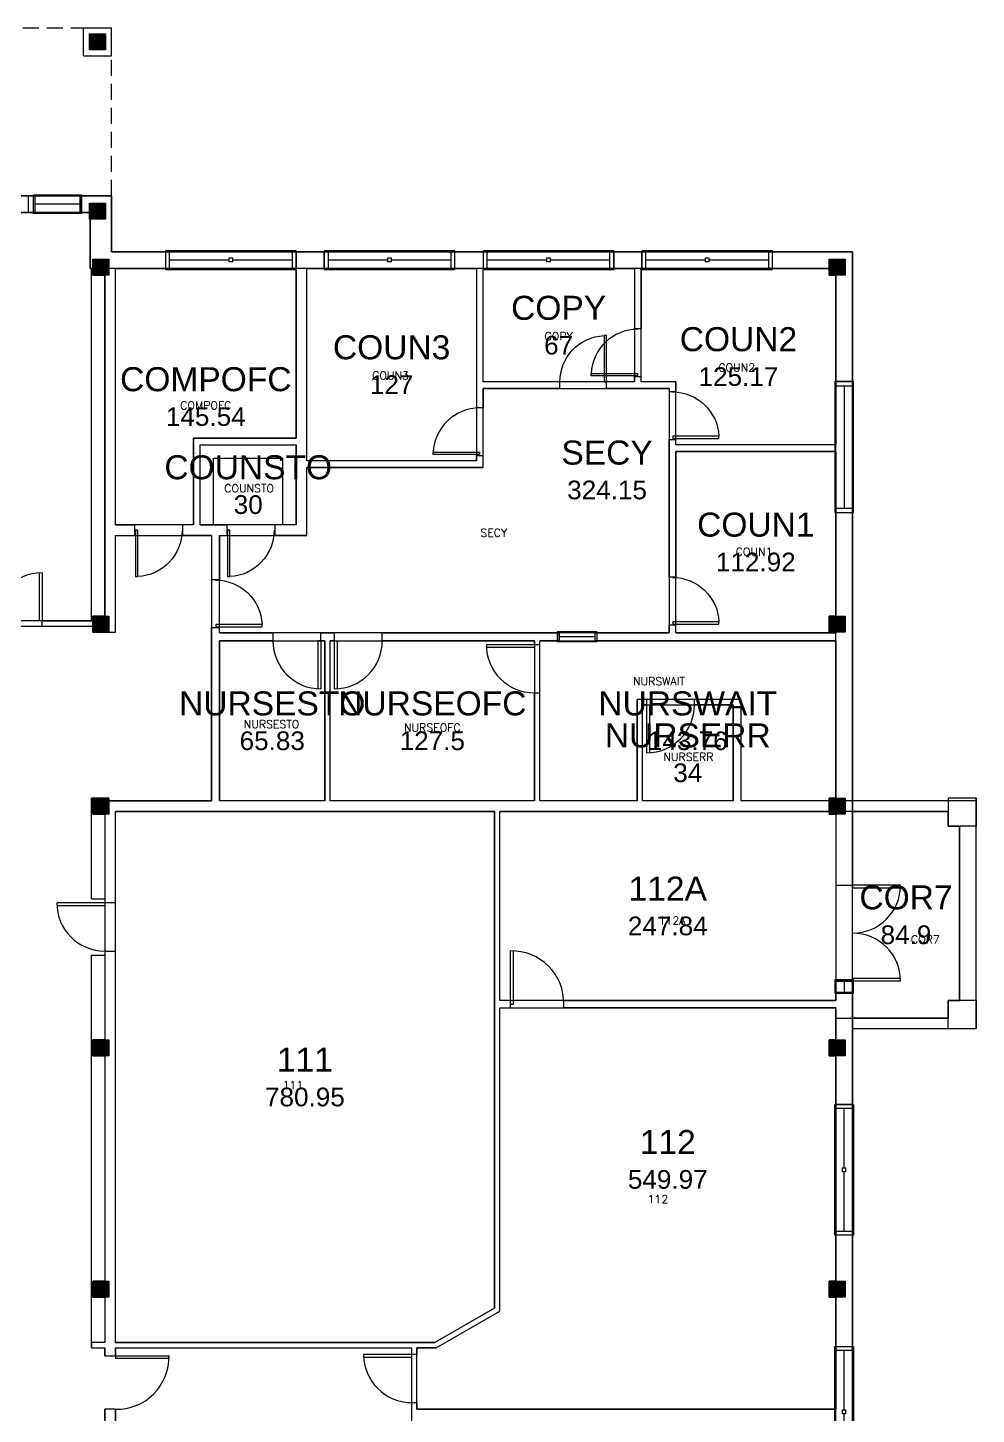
# Model space of a CAD drawing. Header units: inches. Extents: x -2145 to 3863, y -18090 to 4650.
# Drawn here: x -22 to 689, y -16326 to -15287 of the extents above; entities that cross this region are included whole.
import ezdxf
from ezdxf.enums import TextEntityAlignment as Align

# ---------------------------------------------------------------- set-up
doc = ezdxf.new("R2010")
doc.units = ezdxf.units.IN
doc.header["$LTSCALE"] = 48
doc.header["$MEASUREMENT"] = 0
doc.linetypes.add('HIDDEN', pattern=[0.375, 0.25, -0.125])
for name, color, linetype in [('A-COLS', 1, 'CONTINUOUS'), ('A-COLS-GRID', 41, 'CONTINUOUS'), ('A-DOOR', 30, 'CONTINUOUS'), ('A-FURN', 41, 'CONTINUOUS'), ('A-ROOF', 1, 'CONTINUOUS'), ('A-WALLS', 1, 'CONTINUOUS'), ('A-WIN', 30, 'CONTINUOUS'), ('CAFM_BLDG_OTLN', 41, 'CONTINUOUS'), ('CAFM_Gross', 200, 'CONTINUOUS'), ('CAFM_ID', 8, 'CONTINUOUS'), ('CAFM_MeasuredGross', 50, 'CONTINUOUS'), ('CAFM_SPACE', 5, 'CONTINUOUS'), ('CAFM_Space_Label', 7, 'CONTINUOUS')]:
    doc.layers.add(name, color=color, linetype=linetype)
doc.styles.add('CAFM-TXT', font='txt.shx', dxfattribs={"height": 6})

msp = doc.modelspace()

# ---------------------------------------------------------------- linework, layer by layer
at = {"layer": 'A-COLS'}
for p, q in [((24.6, -15291.5), (36.6, -15291.5)), ((24.6, -15303.5), (24.6, -15291.5)), ((36.6, -15291.5), (36.6, -15303.5)), ((36.6, -15303.5), (24.6, -15303.5)), ((24.6, -15418.5), (36.6, -15418.5)), ((24.6, -15430.5), (24.6, -15418.5)), ((36.6, -15418.5), (36.6, -15430.5)), ((36.6, -15430.5), (24.6, -15430.5)), ((27.1, -15460.5), (39.1, -15460.5)), ((27.1, -15472.5), (27.1, -15460.5)), ((39.1, -15460.5), (39.1, -15472.5)), ((579.1, -15460.5), (591.1, -15460.5)), ((579.1, -15472.5), (579.1, -15460.5)), ((591.1, -15460.5), (591.1, -15472.5)), ((39.1, -15472.5), (27.1, -15472.5)), ((591.1, -15472.5), (579.1, -15472.5)), ((27.1, -15728), (39.1, -15728)), ((27.1, -15740), (27.1, -15728)), ((39.1, -15728), (39.1, -15740)), ((579.1, -15728), (591.1, -15728)), ((579.1, -15740), (579.1, -15728)), ((591.1, -15728), (591.1, -15740)), ((39.1, -15740), (27.1, -15740)), ((591.1, -15740), (579.1, -15740)), ((27.1, -15864.5), (39.1, -15864.5)), ((27.1, -15876.5), (27.1, -15864.5)), ((39.1, -15864.5), (39.1, -15876.5)), ((579.1, -15864.5), (591.1, -15864.5)), ((579.1, -15876.5), (579.1, -15864.5)), ((591.1, -15864.5), (591.1, -15876.5)), ((39.1, -15876.5), (27.1, -15876.5)), ((591.1, -15876.5), (579.1, -15876.5)), ((27.1, -16045.5), (39.1, -16045.5)), ((27.1, -16057.5), (27.1, -16045.5)), ((39.1, -16045.5), (39.1, -16057.5)), ((579.1, -16045.5), (591.1, -16045.5)), ((579.1, -16057.5), (579.1, -16045.5)), ((591.1, -16045.5), (591.1, -16057.5)), ((39.1, -16057.5), (27.1, -16057.5)), ((591.1, -16057.5), (579.1, -16057.5)), ((27.1, -16226.5), (39.1, -16226.5)), ((27.1, -16238.5), (27.1, -16226.5)), ((39.1, -16226.5), (39.1, -16238.5)), ((579.1, -16226.5), (591.1, -16226.5)), ((579.1, -16238.5), (579.1, -16226.5)), ((591.1, -16226.5), (591.1, -16238.5)), ((39.1, -16238.5), (27.1, -16238.5)), ((591.1, -16238.5), (579.1, -16238.5))]:
    msp.add_line(p, q, dxfattribs=at)
at = {"layer": 'A-COLS-GRID'}
for points in [[(24.6, -15291.5), (36.6, -15291.5), (24.6, -15303.5), (36.6, -15303.5)], [(24.6, -15418.5), (36.6, -15418.5), (24.6, -15430.5), (36.6, -15430.5)], [(27.1, -15460.5), (39.1, -15460.5), (27.1, -15472.5), (39.1, -15472.5)], [(579.1, -15460.5), (591.1, -15460.5), (579.1, -15472.5), (591.1, -15472.5)], [(27.1, -15728), (39.1, -15728), (27.1, -15740), (39.1, -15740)], [(579.1, -15728), (591.1, -15728), (579.1, -15740), (591.1, -15740)], [(27.1, -15864.5), (39.1, -15864.5), (27.1, -15876.5), (39.1, -15876.5)], [(579.1, -15864.5), (591.1, -15864.5), (579.1, -15876.5), (591.1, -15876.5)], [(27.1, -16045.5), (39.1, -16045.5), (27.1, -16057.5), (39.1, -16057.5)], [(579.1, -16045.5), (591.1, -16045.5), (579.1, -16057.5), (591.1, -16057.5)], [(27.1, -16226.5), (39.1, -16226.5), (27.1, -16238.5), (39.1, -16238.5)], [(579.1, -16226.5), (591.1, -16226.5), (579.1, -16238.5), (591.1, -16238.5)]]:
    msp.add_solid(points, dxfattribs=at)
at = {"layer": 'A-DOOR'}
for p, q in [((410.4, -15517.7), (410.4, -15552.5)), ((412.1, -15517.7), (410.4, -15517.7)), ((412.1, -15552.5), (412.1, -15517.7)), ((400.7, -15546.2), (435.4, -15546.2)), ((400.7, -15547.9), (400.7, -15546.2)), ((435.4, -15546.2), (435.4, -15547.9)), ((435.4, -15547.9), (400.7, -15547.9)), ((410.4, -15552.5), (412.1, -15552.5)), ((496.5, -15593.2), (461.8, -15593.2)), ((461.8, -15593.2), (461.8, -15594.9)), ((461.8, -15594.9), (496.5, -15594.9)), ((496.5, -15594.9), (496.5, -15593.2)), ((282.2, -15605.2), (316.9, -15605.2)), ((282.2, -15606.9), (282.2, -15605.2)), ((316.9, -15606.9), (282.2, -15606.9)), ((316.9, -15605.2), (316.9, -15606.9)), ((60.8, -15663.6), (59.1, -15663.6)), ((59.1, -15663.6), (59.1, -15698.4)), ((60.8, -15698.4), (60.8, -15663.6)), ((129.8, -15663.6), (128.1, -15663.6)), ((128.1, -15663.6), (128.1, -15698.4)), ((129.8, -15698.4), (129.8, -15663.6)), ((-13.1, -15695.5), (-13.1, -15731.5)), ((-10.9, -15695.5), (-10.9, -15731.5)), ((59.1, -15698.4), (60.8, -15698.4)), ((128.1, -15698.4), (129.8, -15698.4)), ((-10.9, -15731.5), (-13.1, -15731.5)), ((154, -15734.2), (119.3, -15734.2)), ((119.3, -15734.2), (119.3, -15735.9)), ((154, -15735.9), (154, -15734.2)), ((496.5, -15732.2), (461.8, -15732.2)), ((461.8, -15732.2), (461.8, -15733.9)), ((461.8, -15733.9), (496.5, -15733.9)), ((496.5, -15733.9), (496.5, -15732.2)), ((119.3, -15735.9), (154, -15735.9)), ((198.1, -15746.5), (195.9, -15746.5)), ((195.9, -15746.5), (195.9, -15782.4)), ((198.1, -15746.5), (198.1, -15782.5)), ((208.1, -15746.5), (210.3, -15746.5)), ((208.1, -15746.5), (208.1, -15782.5)), ((210.3, -15746.5), (210.3, -15782.4)), ((358.1, -15749.5), (322.1, -15749.5)), ((358.1, -15751.6), (322.2, -15751.6)), ((358.1, -15749.5), (358.1, -15751.6)), ((442.1, -15794.5), (444.3, -15794.5)), ((442.1, -15794.5), (442.1, -15830.5)), ((444.3, -15794.5), (444.3, -15830.4)), ((596.6, -15929.6), (596.6, -15931.8)), ((632.6, -15929.6), (596.6, -15929.6)), ((632.5, -15931.8), (596.6, -15931.8)), ((36.1, -15943), (0.1, -15943)), ((36.1, -15945.1), (0.2, -15945.1)), ((36.1, -15943), (36.1, -15945.1)), ((340.1, -16018.9), (340.1, -15978.9)), ((342.1, -15978.9), (342.1, -16018.9)), ((596.6, -15999.5), (596.6, -16001.6)), ((632.5, -15999.5), (596.6, -15999.5)), ((632.6, -16001.6), (596.6, -16001.6)), ((340.1, -16018.9), (342.1, -16018.9)), ((44.1, -16282.5), (84.1, -16282.5)), ((84.1, -16284.5), (44.1, -16284.5)), ((84.1, -16282.5), (84.1, -16284.5)), ((266.1, -16281.5), (230.1, -16281.5)), ((266.1, -16283.6), (230.2, -16283.6)), ((266.1, -16281.5), (266.1, -16283.6))]:
    msp.add_line(p, q, dxfattribs=at)
for centre, radius, start, end in [((-10.9, -15731.5), 36, 90, 180), ((198.1, -15746.5), 36, 180, 270), ((208.1, -15746.5), 36, 270, 0), ((358.1, -15749.5), 36, 180, 270), ((442.1, -15794.5), 36, 270, 0), ((596.6, -15929.6), 36, 270, 0), ((36.1, -15943), 36, 180, 270), ((596.6, -16001.6), 36, 0, 90), ((341.1, -16017.9), 39, 358.5312, 91.4688), ((45.1, -16283.5), 39, 268.5312, 1.4688), ((266.1, -16281.5), 36, 180, 270)]:
    msp.add_arc(centre, radius, start, end, dxfattribs=at)
for centre in [(435.6, -15547.9), (317.1, -15606.9)]:
    msp.add_ellipse(centre, major_axis=(24.7, 24.7), ratio=1, start_param=0.785398, end_param=2.307622, dxfattribs=at)
at = {"layer": 'A-DOOR', "extrusion": (0, 0, -1)}
for centre, major_axis, start_param, end_param in [((412.1, -15552.6), (24.7, 24.7), 3.926991, 5.449214), ((461.6, -15594.9), (-24.7, 24.7), 0.785398, 2.307622), ((59.1, -15663.5), (24.7, 24.7), 0.785398, 2.307622), ((128.1, -15663.5), (24.7, 24.7), 0.785398, 2.307622), ((119.1, -15735.9), (-24.7, 24.7), 0.785398, 2.307622), ((461.6, -15733.9), (-24.7, 24.7), 0.785398, 2.307622)]:
    msp.add_ellipse(centre, major_axis=major_axis, ratio=1, start_param=start_param, end_param=end_param, dxfattribs=at)
at = {"layer": 'A-FURN'}
for p, q in [((26.1, -15731.5), (26.1, -15467.5)), ((117.6, -15659.5), (117.6, -15609.5)), ((117.6, -15609.5), (169.6, -15609.5)), ((169.6, -15659.5), (169.6, -15609.5)), ((36.1, -15864.5), (26.1, -15864.5)), ((26.1, -15940), (26.1, -15864.5)), ((26.1, -15940), (36.1, -15940)), ((26.1, -16272.5), (26.1, -15982)), ((26.1, -15982), (36.1, -15982))]:
    msp.add_line(p, q, dxfattribs=at)
at = {"layer": 'A-ROOF'}
for p, q in [((-151.4, -15413), (41.1, -15413)), ((41.1, -15413), (41.1, -15455)), ((41.1, -15455), (596.6, -15455)), ((596.6, -15455), (596.6, -15929.6)), ((596.6, -16001.6), (596.6, -16787))]:
    msp.add_line(p, q, dxfattribs=at)
at = {"layer": 'A-WALLS', "linetype": 'HIDDEN'}
for p, q in [((-151.4, -15287), (20.1, -15287)), ((41.1, -15413), (41.1, -15308))]:
    msp.add_line(p, q, dxfattribs=at)
at = {"layer": 'A-WALLS'}
for p, q in [((20.1, -15287), (41.1, -15287)), ((20.1, -15308), (20.1, -15287)), ((41.1, -15308), (41.1, -15287)), ((20.1, -15308), (41.1, -15308)), ((-17.4, -15413), (-21.4, -15413)), ((-21.4, -15413), (-21.4, -15425.5)), ((-17.4, -15425.5), (-17.4, -15413)), ((41.1, -15413), (18.6, -15413)), ((18.6, -15425.5), (18.6, -15413)), ((41.1, -15455), (41.1, -15413)), ((-17.4, -15425.5), (-21.4, -15425.5)), ((25.1, -15425.5), (18.6, -15425.5)), ((25.1, -15467.5), (25.1, -15425.5)), ((41.1, -15455), (81.6, -15455)), ((81.6, -15455), (81.6, -15467.5)), ((200.6, -15455), (179.6, -15455)), ((179.6, -15455), (179.6, -15467.5)), ((200.6, -15467.5), (200.6, -15455)), ((319.6, -15455), (298.6, -15455)), ((298.6, -15467.5), (298.6, -15455)), ((319.6, -15455), (319.6, -15467.5)), ((438.6, -15455), (417.6, -15455)), ((417.6, -15455), (417.6, -15467.5)), ((438.6, -15467.5), (438.6, -15455)), ((596.6, -15455), (536.6, -15455)), ((536.6, -15467.5), (536.6, -15455)), ((596.6, -15455), (596.6, -15552.2)), ((36.1, -15467.5), (25.1, -15467.5)), ((36.1, -15731.5), (36.1, -15467.5)), ((44.1, -15467.5), (81.6, -15467.5)), ((44.1, -15659.5), (44.1, -15467.5)), ((179.6, -15594.5), (179.6, -15467.5)), ((200.6, -15467.5), (187.6, -15467.5)), ((187.6, -15611.5), (187.6, -15467.5)), ((314.6, -15467.5), (298.6, -15467.5)), ((314.6, -15467.5), (314.6, -15571.5)), ((319.6, -15552.5), (319.6, -15467.5)), ((433.1, -15467.5), (417.6, -15467.5)), ((433.1, -15467.5), (433.1, -15512.5)), ((438.6, -15467.5), (438.1, -15467.5)), ((438.1, -15467.5), (438.1, -15512.5)), ((584.1, -15467.5), (536.6, -15467.5)), ((584.1, -15467.5), (584.1, -15552.2)), ((433.1, -15512.5), (438.1, -15512.5)), ((377.3, -15552.5), (319.6, -15552.5)), ((319.6, -15557.5), (319.6, -15571.5)), ((377.3, -15557.5), (319.6, -15557.5)), ((377.3, -15557.5), (377.3, -15552.5)), ((433.1, -15552.5), (412.1, -15552.5)), ((412.1, -15557.5), (412.1, -15552.5)), ((459.1, -15557.5), (412.1, -15557.5)), ((433.1, -15552.5), (433.1, -15548.5)), ((433.1, -15548.5), (438.1, -15548.5)), ((438.1, -15552.5), (438.1, -15548.5)), ((464.1, -15552.5), (438.1, -15552.5)), ((459.1, -15557.5), (459.1, -15559.5)), ((464.1, -15552.5), (464.1, -15559.5)), ((584.1, -15552.2), (596.6, -15552.2)), ((459.1, -15559.5), (464.1, -15559.5)), ((314.6, -15571.5), (319.6, -15571.5)), ((102.6, -15594.5), (179.6, -15594.5)), ((102.6, -15659.5), (102.6, -15594.5)), ((459.1, -15698.5), (459.1, -15595.5)), ((459.1, -15595.5), (464.1, -15595.5)), ((464.1, -15599.5), (464.1, -15595.5)), ((107.6, -15659.5), (107.6, -15599.5)), ((107.6, -15599.5), (179.6, -15599.5)), ((179.6, -15659.5), (179.6, -15599.5)), ((314.6, -15611.5), (314.6, -15607.5)), ((314.6, -15607.5), (319.6, -15607.5)), ((319.6, -15616.5), (319.6, -15607.5)), ((584.1, -15599.5), (464.1, -15599.5)), ((584.1, -15604.5), (464.1, -15604.5)), ((464.1, -15604.5), (464.1, -15698.5)), ((314.6, -15611.5), (187.6, -15611.5)), ((319.6, -15616.5), (187.6, -15616.5)), ((187.6, -15667.5), (187.6, -15616.5)), ((584.1, -15650.2), (596.6, -15650.2)), ((584.1, -15740.5), (584.1, -15650.2)), ((596.6, -15929.6), (596.6, -15650.2)), ((44.1, -15659.5), (58.6, -15659.5)), ((58.6, -15667.5), (58.6, -15659.5)), ((102.6, -15659.5), (94.6, -15659.5)), ((94.6, -15667.5), (94.6, -15659.5)), ((107.6, -15659.5), (127.6, -15659.5)), ((127.6, -15659.5), (127.6, -15667.5)), ((179.6, -15659.5), (163.6, -15659.5)), ((163.6, -15659.5), (163.6, -15667.5)), ((44.1, -15740), (44.1, -15667.5)), ((44.1, -15667.5), (58.6, -15667.5)), ((116.1, -15667.5), (94.6, -15667.5)), ((116.1, -15667.5), (116.1, -15700.5)), ((122.1, -15667.5), (122.1, -15700.5)), ((122.1, -15667.5), (127.6, -15667.5)), ((187.6, -15667.5), (163.6, -15667.5)), ((116.1, -15700.5), (122.1, -15700.5)), ((459.1, -15698.5), (464.1, -15698.5)), ((-10.9, -15731.5), (36.1, -15731.5)), ((-10.9, -15735.5), (-10.9, -15731.5)), ((459.1, -15740.5), (459.1, -15734.5)), ((459.1, -15734.5), (464.1, -15734.5)), ((464.1, -15740.5), (464.1, -15734.5)), ((-10.9, -15735.5), (36.1, -15735.5)), ((36.1, -15740), (36.1, -15735.5)), ((36.1, -15740), (44.1, -15740)), ((116.1, -15866.5), (116.1, -15736.5)), ((116.1, -15736.5), (122.1, -15736.5)), ((122.1, -15740.5), (122.1, -15736.5)), ((122.1, -15740.5), (162.1, -15740.5)), ((162.1, -15740.5), (162.1, -15746.5)), ((198.1, -15740.5), (208.1, -15740.5)), ((198.1, -15746.5), (198.1, -15740.5)), ((208.1, -15740.5), (208.1, -15746.5)), ((244.1, -15740.5), (375.1, -15740.5)), ((244.1, -15746.5), (244.1, -15740.5)), ((375.1, -15740.5), (375.1, -15746.5)), ((376.6, -15740.5), (376.6, -15746.5)), ((403.6, -15746.5), (403.6, -15740.5)), ((405.1, -15740.5), (459.1, -15740.5)), ((405.1, -15746.5), (405.1, -15740.5)), ((464.1, -15740.5), (584.1, -15740.5)), ((122.1, -15746.5), (122.1, -15866.5)), ((162.1, -15746.5), (122.1, -15746.5)), ((201.1, -15746.5), (198.1, -15746.5)), ((201.1, -15866.5), (201.1, -15746.5)), ((205.1, -15866.5), (205.1, -15746.5)), ((208.1, -15746.5), (205.1, -15746.5)), ((358.1, -15746.5), (244.1, -15746.5)), ((358.1, -15749.5), (358.1, -15746.5)), ((362.1, -15749.5), (358.1, -15749.5)), ((362.1, -15749.5), (362.1, -15746.5)), ((375.1, -15746.5), (362.1, -15746.5)), ((584.1, -15746.5), (405.1, -15746.5)), ((584.1, -15866.5), (584.1, -15746.5)), ((358.1, -15866.5), (358.1, -15785.5)), ((358.1, -15785.5), (362.1, -15785.5)), ((362.1, -15866.5), (362.1, -15785.5)), ((435.1, -15866.5), (435.1, -15790.5)), ((442.1, -15790.5), (435.1, -15790.5)), ((439.1, -15866.5), (439.1, -15794.5)), ((442.1, -15794.5), (439.1, -15794.5)), ((442.1, -15790.5), (442.1, -15794.5)), ((513.1, -15790.5), (478.1, -15790.5)), ((478.1, -15794.5), (478.1, -15790.5)), ((507.1, -15794.5), (478.1, -15794.5)), ((507.1, -15866.5), (507.1, -15794.5)), ((513.1, -15866.5), (513.1, -15790.5)), ((36.1, -15864.5), (36.1, -15943)), ((36.1, -15866.5), (116.1, -15866.5)), ((201.1, -15866.5), (122.1, -15866.5)), ((358.1, -15866.5), (205.1, -15866.5)), ((435.1, -15866.5), (362.1, -15866.5)), ((507.1, -15866.5), (439.1, -15866.5)), ((668.2, -15866.5), (513.1, -15866.5)), ((668.2, -15864.3), (668.2, -15885.3)), ((668.2, -15864.3), (689.4, -15864.3)), ((689.2, -15864.3), (689.2, -15885.3)), ((689.4, -16017.4), (689.4, -15864.3)), ((44.1, -15943), (44.1, -15874.5)), ((328.1, -15874.5), (44.1, -15874.5)), ((328.1, -16246.7), (328.1, -15874.5)), ((668.2, -15874.5), (332.1, -15874.5)), ((332.1, -16016.1), (332.1, -15874.5)), ((584.1, -15874.5), (584.1, -15929.6)), ((680.2, -15885.3), (668.2, -15885.3)), ((689.2, -15885.3), (668.2, -15885.3)), ((676.9, -16016.1), (676.9, -15885.3)), ((584.1, -15929.6), (596.6, -15929.6)), ((44.1, -15943), (36.1, -15943)), ((36.1, -15979), (36.1, -16272.5)), ((36.1, -15979), (44.1, -15979)), ((44.1, -16272.5), (44.1, -15979)), ((584.1, -16001.6), (596.6, -16001.6)), ((596.6, -16010.5), (584.1, -16010.5)), ((584.1, -16016.1), (584.1, -16010.5)), ((596.6, -16094), (596.6, -16010.5)), ((340.1, -16016.1), (332.1, -16016.1)), ((332.1, -16249), (332.1, -16021.6)), ((332.1, -16021.6), (340.1, -16021.6)), ((340.1, -16021.6), (340.1, -16016.1)), ((380.1, -16016.1), (584.1, -16016.1)), ((380.1, -16021.6), (380.1, -16016.1)), ((584.1, -16021.6), (380.1, -16021.6)), ((584.1, -16094), (584.1, -16021.6)), ((680.2, -16016.1), (668.2, -16016.1)), ((668.2, -16037.1), (668.2, -16016.1)), ((689.2, -16016.1), (668.2, -16016.1)), ((689.2, -16016.1), (689.2, -16037.1)), ((668.2, -16029.4), (596.6, -16029.4)), ((668.2, -16037.4), (596.6, -16037.4)), ((668.2, -16037.1), (689.2, -16037.1)), ((596.6, -16094), (584.1, -16094)), ((584.1, -16275.5), (584.1, -16192)), ((596.6, -16192), (584.1, -16192)), ((584.1, -16192.1), (584.1, -16192)), ((596.6, -16275.5), (596.6, -16192)), ((328.1, -16246.7), (283.5, -16272.5)), ((284.5, -16276.5), (332.1, -16249)), ((36.1, -16272.5), (26.1, -16272.5)), ((26.1, -16276.5), (26.1, -16272.5)), ((44.1, -16272.5), (283.5, -16272.5)), ((26.1, -16276.5), (36.1, -16276.5)), ((36.1, -16282.5), (36.1, -16276.5)), ((36.1, -16282.5), (44.1, -16282.5)), ((44.1, -16276.5), (44.1, -16284.5)), ((44.1, -16276.5), (266.1, -16276.5)), ((266.1, -16276.5), (266.1, -16281.5)), ((270.1, -16281.5), (266.1, -16281.5)), ((270.1, -16276.5), (270.1, -16281.5)), ((284.5, -16276.5), (270.1, -16276.5)), ((584.1, -16275.5), (596.6, -16275.5)), ((36.1, -16372.5), (36.1, -16322.5)), ((44.1, -16322.5), (36.1, -16322.5)), ((44.1, -16322.5), (44.1, -16372.5)), ((266.1, -16317.5), (266.1, -16331.5)), ((266.1, -16317.5), (270.1, -16317.5)), ((270.1, -16317.5), (270.1, -16322.5)), ((270.1, -16322.5), (583.3, -16322.5))]:
    msp.add_line(p, q, dxfattribs=at)
at = {"layer": 'A-WIN'}
for p, q in [((-17.4, -15426.2), (-17.4, -15412.2)), ((-17.4, -15412.2), (18.6, -15412.2)), ((18.6, -15412.2), (18.6, -15426.2)), ((-17.4, -15413), (-16.3, -15413)), ((-16.3, -15413), (-16.3, -15425.5)), ((17.5, -15419.2), (-16.3, -15419.2)), ((18.6, -15413), (17.5, -15413)), ((17.5, -15425.5), (17.5, -15413)), ((-17.4, -15425.5), (-16.3, -15425.5)), ((18.6, -15426.2), (-17.4, -15426.2)), ((18.6, -15425.5), (17.5, -15425.5)), ((179.6, -15454.2), (81.6, -15454.2)), ((81.6, -15454.2), (81.6, -15468.2)), ((81.6, -15455), (84.7, -15455)), ((84.7, -15467.5), (84.7, -15455)), ((129.1, -15461.2), (84.7, -15461.2)), ((129.1, -15459.8), (129.1, -15462.4)), ((132.1, -15459.8), (129.1, -15459.8)), ((132.1, -15462.4), (129.1, -15462.4)), ((132.1, -15462.4), (132.1, -15459.8)), ((176.5, -15461.2), (132.1, -15461.2)), ((179.6, -15455), (176.5, -15455)), ((176.5, -15455), (176.5, -15467.5)), ((179.6, -15468.2), (179.6, -15454.2)), ((298.6, -15454.2), (200.6, -15454.2)), ((200.6, -15454.2), (200.6, -15468.2)), ((200.6, -15455), (203.7, -15455)), ((203.7, -15467.5), (203.7, -15455)), ((248.1, -15461.2), (203.7, -15461.2)), ((248.1, -15459.8), (248.1, -15462.4)), ((251.1, -15459.8), (248.1, -15459.8)), ((251.1, -15462.4), (248.1, -15462.4)), ((251.1, -15462.4), (251.1, -15459.8)), ((295.5, -15461.2), (251.1, -15461.2)), ((298.6, -15455), (295.5, -15455)), ((295.5, -15455), (295.5, -15467.5)), ((298.6, -15468.2), (298.6, -15454.2)), ((417.6, -15454.2), (319.6, -15454.2)), ((319.6, -15454.2), (319.6, -15468.2)), ((319.6, -15455), (322.7, -15455)), ((322.7, -15467.5), (322.7, -15455)), ((367.1, -15461.2), (322.7, -15461.2)), ((367.1, -15459.8), (367.1, -15462.4)), ((370.1, -15459.8), (367.1, -15459.8)), ((370.1, -15462.4), (367.1, -15462.4)), ((370.1, -15462.4), (370.1, -15459.8)), ((414.5, -15461.2), (370.1, -15461.2)), ((417.6, -15455), (414.5, -15455)), ((414.5, -15455), (414.5, -15467.5)), ((417.6, -15468.2), (417.6, -15454.2)), ((536.6, -15454.2), (438.6, -15454.2)), ((438.6, -15454.2), (438.6, -15468.2)), ((438.6, -15455), (441.7, -15455)), ((441.7, -15467.5), (441.7, -15455)), ((486.1, -15461.2), (441.7, -15461.2)), ((486.1, -15459.8), (486.1, -15462.4)), ((489.1, -15459.8), (486.1, -15459.8)), ((489.1, -15462.4), (486.1, -15462.4)), ((489.1, -15462.4), (489.1, -15459.8)), ((533.5, -15461.2), (489.1, -15461.2)), ((536.6, -15455), (533.5, -15455)), ((533.5, -15455), (533.5, -15467.5)), ((536.6, -15468.2), (536.6, -15454.2)), ((81.6, -15467.5), (84.7, -15467.5)), ((81.6, -15468.2), (179.6, -15468.2)), ((179.6, -15467.5), (176.5, -15467.5)), ((200.6, -15467.5), (203.7, -15467.5)), ((200.6, -15468.2), (298.6, -15468.2)), ((298.6, -15467.5), (295.5, -15467.5)), ((319.6, -15467.5), (322.7, -15467.5)), ((319.6, -15468.2), (417.6, -15468.2)), ((417.6, -15467.5), (414.5, -15467.5)), ((438.6, -15467.5), (441.7, -15467.5)), ((438.6, -15468.2), (536.6, -15468.2)), ((536.6, -15467.5), (533.5, -15467.5)), ((597.4, -15552.2), (583.3, -15552.2)), ((583.3, -15552.2), (583.3, -15650.2)), ((584.1, -15552.2), (584.1, -15555.3)), ((584.1, -15555.3), (596.6, -15555.3)), ((590.3, -15555.3), (590.3, -15647.2)), ((596.6, -15552.2), (596.6, -15555.3)), ((597.4, -15650.2), (597.4, -15552.2)), ((583.3, -15650.2), (597.4, -15650.2)), ((584.1, -15650.2), (584.1, -15647.2)), ((596.6, -15647.2), (584.1, -15647.2)), ((596.6, -15650.2), (596.6, -15647.2)), ((405.1, -15739.7), (375.1, -15739.7)), ((375.1, -15740.5), (375.1, -15739.7)), ((376.6, -15740.5), (375.1, -15740.5)), ((376.6, -15746.5), (376.6, -15740.5)), ((403.6, -15743.5), (376.6, -15743.5)), ((403.6, -15746.5), (403.6, -15740.5)), ((403.6, -15740.5), (405.1, -15740.5)), ((405.1, -15740.5), (405.1, -15739.7)), ((375.1, -15747.2), (375.1, -15746.5)), ((375.1, -15746.5), (376.6, -15746.5)), ((405.1, -15747.2), (375.1, -15747.2)), ((405.1, -15746.5), (403.6, -15746.5)), ((405.1, -15747.2), (405.1, -15746.5)), ((597.4, -16000.5), (583.3, -16000.5)), ((583.3, -16000.5), (583.3, -16010.5)), ((584.1, -16000.5), (584.1, -16000.8)), ((584.1, -16000.8), (596.6, -16000.8)), ((590.3, -16000.8), (590.3, -16010.2)), ((596.6, -16000.5), (596.6, -16000.8)), ((597.4, -16010.5), (597.4, -16000.5)), ((583.3, -16010.5), (597.4, -16010.5)), ((584.1, -16010.5), (584.1, -16010.2)), ((596.6, -16010.2), (584.1, -16010.2)), ((596.6, -16010.5), (596.6, -16010.2)), ((583.3, -16192), (583.3, -16094)), ((583.3, -16094), (597.4, -16094)), ((584.1, -16094), (584.1, -16097)), ((596.6, -16097), (584.1, -16097)), ((590.3, -16141.4), (590.3, -16097)), ((596.6, -16094), (596.6, -16097)), ((597.4, -16094), (597.4, -16192)), ((589, -16141.4), (591.5, -16141.4)), ((589, -16144.5), (589, -16141.4)), ((591.5, -16144.5), (589, -16144.5)), ((590.3, -16188.9), (590.3, -16144.5)), ((591.5, -16144.5), (591.5, -16141.4)), ((584.1, -16192), (584.1, -16188.9)), ((584.1, -16188.9), (596.6, -16188.9)), ((596.6, -16192), (596.6, -16188.9)), ((597.4, -16192), (583.3, -16192)), ((583.3, -16373.5), (583.3, -16275.5)), ((583.3, -16275.5), (597.4, -16275.5)), ((584.1, -16275.5), (584.1, -16278.5)), ((596.6, -16278.5), (584.1, -16278.5)), ((590.3, -16322.9), (590.3, -16278.5)), ((596.6, -16275.5), (596.6, -16278.5)), ((597.4, -16275.5), (597.4, -16373.5)), ((589, -16322.9), (591.5, -16322.9)), ((589, -16326), (589, -16322.9)), ((591.5, -16326), (589, -16326)), ((590.3, -16370.4), (590.3, -16326)), ((591.5, -16326), (591.5, -16322.9))]:
    msp.add_line(p, q, dxfattribs=at)
at = {"layer": 'CAFM_BLDG_OTLN'}
msp.add_lwpolyline([(596.6, -16787), (596.6, -16037.4), (689.2, -16037.1), (689.2, -15866.5), (596.6, -15866.5), (596.6, -15455), (41.1, -15455), (41.1, -15413), (-151.4, -15413), (-151.4, -15287), (-918.4, -15287), (-918.4, -15413), (-1110.9, -15413)], dxfattribs=at)
msp.add_lwpolyline([(596.6, -16787), (596.6, -16037.4), (689.2, -16037.1), (689.2, -15866.5), (596.6, -15866.5), (596.6, -15455), (41.1, -15455), (41.1, -15413), (-151.4, -15413), (-151.4, -15287), (-918.4, -15287), (-918.4, -15413), (-1110.9, -15413)], dxfattribs=at)
msp.add_lwpolyline([(596.6, -16787), (596.6, -16037.4), (689.2, -16037.1), (689.2, -15866.5), (596.6, -15866.5), (596.6, -15455), (41.1, -15455), (41.1, -15413), (-151.4, -15413), (-151.4, -15287), (-918.4, -15287), (-918.4, -15413), (-1110.9, -15413)], dxfattribs=at)
at = {"layer": 'CAFM_Gross'}
msp.add_lwpolyline([(596.6, -16787), (596.6, -16037.4), (689.2, -16037.1), (689.2, -15866.5), (596.6, -15866.5), (596.6, -15455), (41.1, -15455), (41.1, -15413), (-151.4, -15413), (-151.4, -15287), (-918.4, -15287), (-918.4, -15413), (-1110.9, -15413)], dxfattribs=at)
at = {"layer": 'CAFM_MeasuredGross'}
msp.add_lwpolyline([(584.1, -16774.5), (584.1, -16029.4), (668.2, -16029.4), (668.2, -16016.1), (676.9, -16016.1), (676.9, -15885.3), (668.2, -15885.3), (668.2, -15874.5), (584.1, -15874.5), (584.1, -15467.5), (25.1, -15467.5), (25.1, -15425.5), (-163.9, -15425.5), (-163.9, -15299.5), (-905.9, -15299.5), (-905.9, -15425.5), (-1094.9, -15425.5)], dxfattribs=at)
at = {"layer": 'CAFM_SPACE'}
for points in [[(-151.9, -15425.5), (24.6, -15425.5), (24.6, -15430.5), (25.1, -15430.5), (25.1, -15467.5), (27.1, -15467.5), (27.1, -15472.5), (36.1, -15472.5), (36.1, -15728), (27.1, -15728), (27.1, -15731.5), (-133.1, -15731.5), (-155.9, -15708.6), (-155.9, -15430.5), (-151.9, -15430.5), (-151.9, -15425.5)], [(44.1, -15467.5), (179.6, -15468.2), (179.6, -15594.5), (102.6, -15594.5), (102.6, -15659.5), (44.1, -15659.5), (44.1, -15467.5)], [(187.6, -15467.5), (314.6, -15467.5), (314.6, -15611.5), (187.6, -15611.5)], [(319.6, -15467.5), (433.1, -15467.5), (433.1, -15552.5), (319.6, -15552.5)], [(438.1, -15467.5), (579.1, -15467.5), (579.1, -15472.5), (584.1, -15472.5), (584.1, -15599.5), (464.1, -15599.5), (464.1, -15552.5), (438.1, -15552.5), (438.1, -15467.5)], [(187.6, -15616.5), (319.6, -15616.5), (319.6, -15557.5), (459.1, -15557.5), (459.1, -15740.5), (122.1, -15740.5), (122.1, -15667.5), (187.6, -15667.5), (187.6, -15616.5)], [(107.6, -15599.5), (179.6, -15599.5), (179.6, -15659.5), (107.6, -15659.5)], [(464.1, -15604.5), (584.1, -15604.5), (584.1, -15728), (579.1, -15728), (579.1, -15740), (584.1, -15740), (584.1, -15740.5), (464.1, -15740.5), (464.1, -15604.5)], [(122.1, -15746.5), (201.1, -15746.5), (201.1, -15866.5), (122.1, -15866.5)], [(205.1, -15746.5), (358.1, -15746.5), (358.1, -15866.5), (205.1, -15866.5)], [(362.1, -15746.5), (584.1, -15746.5), (584.1, -15864.5), (579.1, -15864.5), (579.1, -15866.5), (513.1, -15866.5), (513.1, -15790.5), (435.1, -15790.5), (435.1, -15866.5), (362.1, -15866.5), (362.1, -15746.5)], [(439.1, -15794.5), (507.1, -15794.5), (507.1, -15866.5), (439.1, -15866.5)], [(44.1, -15874.5), (328.1, -15874.5), (328.1, -16246.7), (283.5, -16272.5), (44.1, -16272.5), (44.1, -15874.5)], [(332.1, -15874.5), (579.1, -15874.5), (579.1, -15876.5), (584.1, -15876.5), (584.1, -16016.1), (332.1, -16016.1), (332.1, -15874.5)], [(596.6, -15874.5), (668.2, -15874.5), (668.2, -15885.3), (676.9, -15885.3), (676.9, -16016.1), (668.2, -16016.1), (668.2, -16029.4), (596.6, -16029.4), (596.6, -15874.5)], [(332.1, -16021.6), (584.1, -16021.6), (584, -16045.5), (579.1, -16045.5), (579.1, -16057.5), (584.1, -16057.5), (584.1, -16226.5), (579.1, -16226.5), (579.1, -16238.5), (584.1, -16238.5), (584.1, -16322.5), (270.1, -16322.5), (270.1, -16276.5), (284.5, -16276.5), (332.1, -16249), (332.1, -16021.6)]]:
    msp.add_lwpolyline(points, close=True, dxfattribs=at)
for points in [[(-92.9, -15735.5), (27.1, -15735.5), (27.1, -15740), (44.1, -15740), (44.1, -15667.5), (116.1, -15667.5), (116.1, -15866.5), (39.1, -15866.5), (39.1, -15864.5), (27.1, -15864.5), (27.1, -15876.5), (36.1, -15876.5), (36.1, -16045.5), (27.1, -16045.5), (27.1, -16057.5), (36.1, -16057.5), (36.1, -16226.5), (27.1, -16226.5), (27.1, -16238.5), (36.1, -16238.5), (36.1, -16272.5), (26.1, -16272.5), (26.1, -16276.5), (36.1, -16276.5), (36.1, -16282.5), (44.1, -16282.5), (44.1, -16276.5), (266.1, -16276.5), (266.1, -16372.5)], [(44.1, -16372.5), (44.1, -16322.5), (36.1, -16322.5), (36.1, -16372.5)]]:
    msp.add_lwpolyline(points, dxfattribs=at)

# ---------------------------------------------------------------- texts
at = {"layer": 'CAFM_ID', "style": 'CAFM-TXT'}
for s, p in [('COPY', (376.3, -15521.2)), ('COUN3', (250.3, -15550.7)), ('COUN2', (509.8, -15544.7)), ('COMPOFC', (111.8, -15573)), ('COUNSTO', (144.3, -15635.2)), ('SECY', (327.7, -15668.5)), ('COUN1', (522.8, -15682.7)), ('NURSWAIT', (451.5, -15779.8)), ('NURSESTO', (161.1, -15812)), ('NURSEOFC', (281.6, -15814.5)), ('NURSERR', (473.6, -15836.5)), ('112A', (461.3, -15959.2)), ('COR7', (651.2, -15973.3)), ('111', (177.1, -16082.5)), ('112', (450.7, -16168))]:
    msp.add_text(s, height=6, dxfattribs=at).set_placement(p, align=Align.CENTER)
at = {"layer": 'CAFM_Space_Label', "color": 7, "char_height": 0.2, "attachment_point": 5}
for s, insert in [('{\\fArial.ttf;\\H18;COPY}{\\fArial.ttf;\\H14;\\P67}', (376.3, -15510)), ('{\\fArial.ttf;\\H18;COUN2}{\\fArial.ttf;\\H14;\\P125.17}', (511.1, -15533.5)), ('{\\fArial.ttf;\\H18;COUN3}{\\fArial.ttf;\\H14;\\P127}', (251.1, -15539.5)), ('{\\fArial.ttf;\\H18;COMPOFC}{\\fArial.ttf;\\H14;\\P145.54}', (111.8, -15563.5)), ('{\\fArial.ttf;\\H18;SECY}{\\fArial.ttf;\\H14;\\P324.15}', (412.6, -15618.5)), ('{\\fArial.ttf;\\H18;COUNSTO}{\\fArial.ttf;\\H14;\\P30}', (143.6, -15629.5)), ('{\\fArial.ttf;\\H18;COUN1}{\\fArial.ttf;\\H14;\\P112.92}', (524.1, -15672.5)), ('{\\fArial.ttf;\\H18;NURSESTO}{\\fArial.ttf;\\H14;\\P65.83}', (161.6, -15806.5)), ('{\\fArial.ttf;\\H18;NURSEOFC}{\\fArial.ttf;\\H14;\\P127.5}', (281.6, -15806.5)), ('{\\fArial.ttf;\\H18;NURSWAIT}{\\fArial.ttf;\\H14;\\P143.76}', (473.1, -15806.5)), ('{\\fArial.ttf;\\H18;NURSERR}{\\fArial.ttf;\\H14;\\P34}', (473.1, -15830.5)), ('{\\fArial.ttf;\\H18;112A}{\\fArial.ttf;\\H14;\\P247.84}', (458.1, -15945.3)), ('{\\fArial.ttf;\\H18;COR7}{\\fArial.ttf;\\H14;\\P84.9}', (636.7, -15951.9)), ('{\\fArial.ttf;\\H18;111}{\\fArial.ttf;\\H14;\\P780.95}', (186.1, -16073.5)), ('{\\fArial.ttf;\\H18;112}{\\fArial.ttf;\\H14;\\P549.97}', (458.1, -16135.3))]:
    msp.add_mtext(s, dxfattribs=dict(at, insert=insert))

doc.saveas('drawing.dxf')
